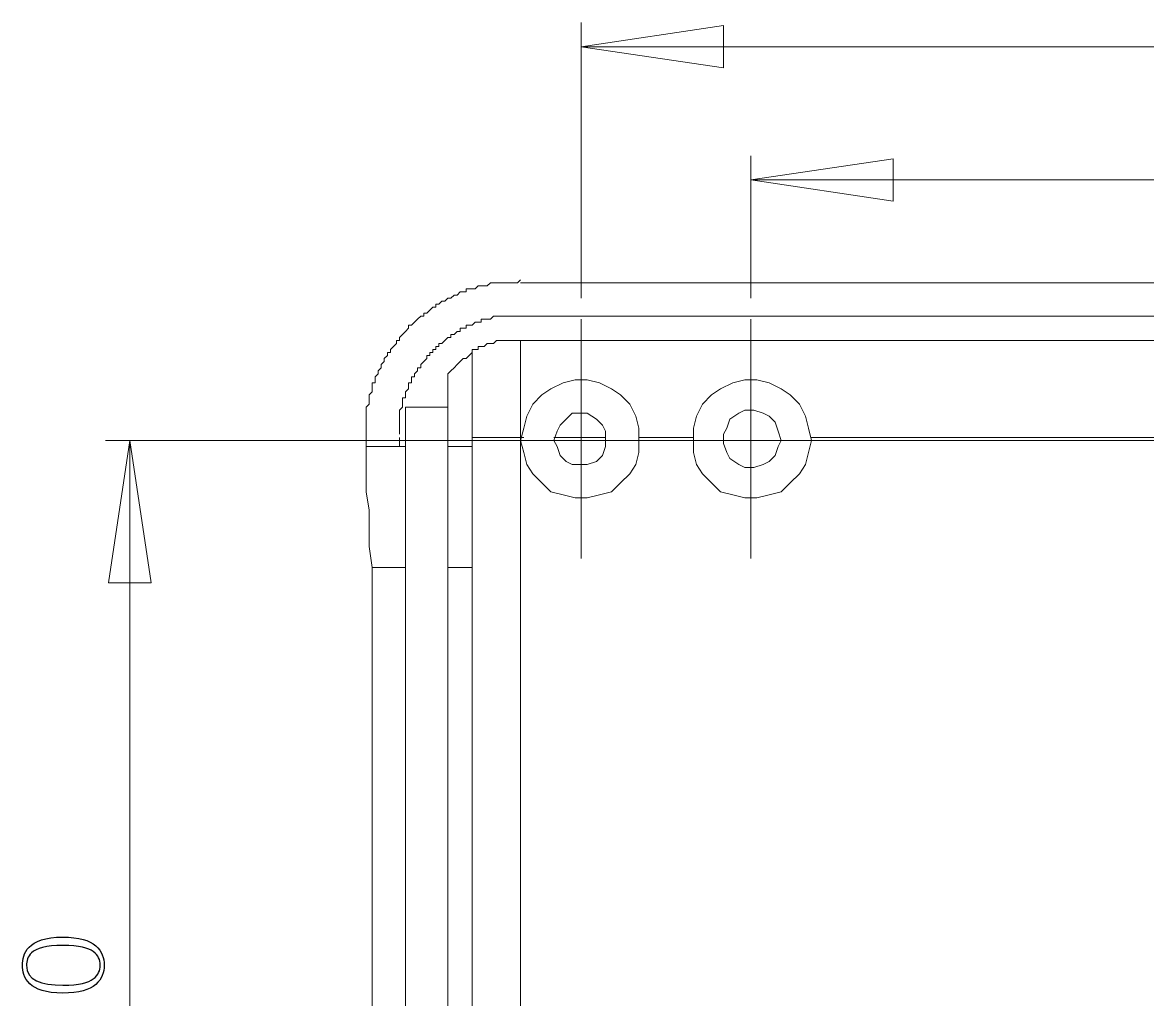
# Model space of a CAD drawing. Header units: millimetres. Extents: x -115 to 130, y -79 to 93.
# Drawn here: x 5.71 to 37.15, y 61.96 to 89.27 of the extents above; entities that cross this region are included whole.
import ezdxf

# ---------------------------------------------------------------- set-up
doc = ezdxf.new("R2010")
doc.units = ezdxf.units.MM
doc.header["$MEASUREMENT"] = 0
doc.layers.add('layer 1', color=7, linetype='Continuous')

msp = doc.modelspace()

# ---------------------------------------------------------------- linework, layer by layer
at = {"layer": 'layer 1', "lineweight": 18}
for points in [[(21.3219, 81.5693), (21.3219, 81.5693), (21.3219, 89.2739), (21.3219, 89.2739)], [(21.3219, 88.5966), (21.3219, 88.5966), (25.3012, 89.1893), (25.3012, 89.1893)], [(25.3012, 89.1893), (25.3012, 89.1893), (25.3012, 88.0039), (25.3012, 88.0039)], [(21.3219, 88.5966), (21.3219, 88.5966), (59.9299, 88.5966), (59.9299, 88.5966)], [(25.3012, 88.0039), (25.3012, 88.0039), (21.3219, 88.5966), (21.3219, 88.5966)], [(26.0632, 81.5693), (26.0632, 81.5693), (26.0632, 85.5486), (26.0632, 85.5486)], [(26.0632, 84.8713), (26.0632, 84.8713), (30.0426, 85.4639), (30.0426, 85.4639)], [(30.0426, 85.4639), (30.0426, 85.4639), (30.0426, 84.2786), (30.0426, 84.2786)], [(30.0426, 84.2786), (30.0426, 84.2786), (26.0632, 84.8713), (26.0632, 84.8713)], [(54.0032, 84.8713), (54.0032, 84.8713), (26.0632, 84.8713), (26.0632, 84.8713)], [(19.6286, 81.9926), (19.6286, 81.9926), (100.1466, 81.9926), (100.1466, 81.9926)], [(100.1466, 81.0613), (100.1466, 81.0613), (19.6286, 81.0613), (19.6286, 81.0613)], [(21.3219, 79.2833), (21.3219, 79.2833), (21.3219, 80.9766), (21.3219, 80.9766)], [(26.0632, 79.2833), (26.0632, 79.2833), (26.0632, 80.9766), (26.0632, 80.9766)], [(100.1466, 80.3839), (100.1466, 80.3839), (19.6286, 80.3839), (19.6286, 80.3839)], [(19.6286, 80.3839), (19.6286, 80.3839), (19.6286, 77.6746), (19.6286, 77.6746)], [(18.2739, 77.4206), (18.2739, 77.4206), (18.2739, 80.0453), (18.2739, 80.0453)], [(17.5966, 79.4526), (17.5966, 79.4526), (17.5966, 77.4206), (17.5966, 77.4206)], [(21.3219, 77.5899), (21.3219, 77.5899), (21.3219, 79.2833), (21.3219, 79.2833)], [(26.0632, 77.5899), (26.0632, 77.5899), (26.0632, 79.2833), (26.0632, 79.2833)], [(16.4112, 78.5213), (16.4112, 78.5213), (16.4112, 77.4206), (16.4112, 77.4206)], [(17.5966, 78.5213), (17.5966, 78.5213), (16.4112, 78.5213), (16.4112, 78.5213)], [(15.3106, 77.4206), (15.3106, 77.4206), (15.3106, 77.6746), (15.3106, 77.6746)], [(16.2419, 77.6746), (16.2419, 77.6746), (16.2419, 77.4206), (16.2419, 77.4206)], [(18.2739, 77.6746), (18.2739, 77.6746), (19.6286, 77.6746), (19.6286, 77.6746)], [(19.6286, 77.6746), (19.6286, 77.6746), (19.7132, 77.6746), (19.7132, 77.6746)], [(19.6286, 77.5899), (19.6286, 77.5899), (19.6286, 77.6746), (19.6286, 77.6746)], [(20.5599, 77.6746), (20.5599, 77.6746), (21.9992, 77.6746), (21.9992, 77.6746)], [(22.9306, 77.6746), (22.9306, 77.6746), (24.4546, 77.6746), (24.4546, 77.6746)], [(27.7566, 77.6746), (27.7566, 77.6746), (52.3099, 77.6746), (52.3099, 77.6746)], [(50.0239, 77.5899), (50.0239, 77.5899), (8.0292, 77.5899), (8.0292, 77.5899)], [(8.1139, 73.6106), (8.1139, 73.6106), (8.7066, 77.5899), (8.7066, 77.5899)], [(8.7066, 77.5899), (8.7066, 77.5899), (8.7066, 40.2519), (8.7066, 40.2519)], [(8.7066, 77.5899), (8.7066, 77.5899), (9.2992, 73.6106), (9.2992, 73.6106)], [(16.2419, 77.4206), (16.2419, 77.4206), (15.3106, 77.4206), (15.3106, 77.4206)], [(15.3106, 76.4046), (15.3106, 76.4046), (15.3106, 77.4206), (15.3106, 77.4206)], [(16.2419, 77.4206), (16.2419, 77.4206), (16.4112, 77.4206), (16.4112, 77.4206)], [(16.4112, 77.4206), (16.4112, 77.4206), (16.4112, 74.0339), (16.4112, 74.0339)], [(18.2739, 77.4206), (18.2739, 77.4206), (17.5966, 77.4206), (17.5966, 77.4206)], [(17.5966, 74.0339), (17.5966, 74.0339), (17.5966, 77.4206), (17.5966, 77.4206)], [(19.6286, 77.5899), (19.6286, 77.5899), (18.0199, 77.5899), (18.0199, 77.5899)], [(18.2739, 77.4206), (18.2739, 77.4206), (18.2739, 74.0339), (18.2739, 74.0339)], [(19.6286, 40.2519), (19.6286, 40.2519), (19.6286, 77.5899), (19.6286, 77.5899)], [(21.3219, 77.5899), (21.3219, 77.5899), (19.6286, 77.5899), (19.6286, 77.5899)], [(21.3219, 77.5899), (21.3219, 77.5899), (22.9306, 77.5899), (22.9306, 77.5899)], [(21.3219, 77.5899), (21.3219, 77.5899), (21.3219, 75.9813), (21.3219, 75.9813)], [(24.4546, 77.5899), (24.4546, 77.5899), (22.7612, 77.5899), (22.7612, 77.5899)], [(22.9306, 77.5899), (22.9306, 77.5899), (24.6239, 77.5899), (24.6239, 77.5899)], [(26.0632, 77.5899), (26.0632, 77.5899), (24.4546, 77.5899), (24.4546, 77.5899)], [(26.0632, 77.5899), (26.0632, 77.5899), (26.0632, 75.9813), (26.0632, 75.9813)], [(26.0632, 77.5899), (26.0632, 77.5899), (27.7566, 77.5899), (27.7566, 77.5899)], [(27.7566, 77.5899), (27.7566, 77.5899), (29.3652, 77.5899), (29.3652, 77.5899)], [(21.3219, 75.9813), (21.3219, 75.9813), (21.3219, 74.2879), (21.3219, 74.2879)], [(26.0632, 75.9813), (26.0632, 75.9813), (26.0632, 74.2879), (26.0632, 74.2879)], [(16.4112, 74.0339), (16.4112, 74.0339), (15.4799, 74.0339), (15.4799, 74.0339)], [(15.4799, 74.0339), (15.4799, 74.0339), (15.4799, 43.8079), (15.4799, 43.8079)], [(16.4112, 43.8079), (16.4112, 43.8079), (16.4112, 74.0339), (16.4112, 74.0339)], [(18.2739, 74.0339), (18.2739, 74.0339), (17.5966, 74.0339), (17.5966, 74.0339)], [(17.5966, 43.8079), (17.5966, 43.8079), (17.5966, 74.0339), (17.5966, 74.0339)], [(18.2739, 74.0339), (18.2739, 74.0339), (18.2739, 43.8079), (18.2739, 43.8079)], [(9.2992, 73.6106), (9.2992, 73.6106), (8.1139, 73.6106), (8.1139, 73.6106)]]:
    msp.add_open_spline(points, degree=3, dxfattribs=at)
for points, knots in [([(15.3106, 77.6746), (15.3106, 77.6746), (15.3106, 78.5213), (15.3106, 78.5213), (15.3106, 78.5213), (15.3106, 78.5213), (15.3952, 78.6059), (15.3952, 78.6059), (15.3952, 78.6059), (15.3952, 78.6059), (15.3952, 78.8599), (15.3952, 78.8599), (15.3952, 78.8599), (15.3952, 78.8599), (15.4799, 78.9446), (15.4799, 78.9446), (15.4799, 78.9446), (15.4799, 78.9446), (15.4799, 79.1986), (15.4799, 79.1986), (15.4799, 79.1986), (15.4799, 79.1986), (15.5646, 79.1986), (15.5646, 79.1986), (15.5646, 79.1986), (15.5646, 79.1986), (15.5646, 79.3679), (15.5646, 79.3679), (15.5646, 79.3679), (15.5646, 79.3679), (15.6492, 79.4526), (15.6492, 79.4526), (15.6492, 79.4526), (15.6492, 79.4526), (15.6492, 79.5373), (15.6492, 79.5373), (15.6492, 79.5373), (15.6492, 79.5373), (15.7339, 79.6219), (15.7339, 79.6219), (15.7339, 79.6219), (15.7339, 79.6219), (15.7339, 79.7066), (15.7339, 79.7066), (15.7339, 79.7066), (15.7339, 79.7066), (15.8186, 79.7913), (15.8186, 79.7913), (15.8186, 79.7913), (15.8186, 79.7913), (15.8186, 79.8759), (15.8186, 79.8759), (15.8186, 79.8759), (15.8186, 79.8759), (15.9032, 79.9606), (15.9032, 79.9606), (15.9032, 79.9606), (15.9032, 79.9606), (15.9032, 80.0453), (15.9032, 80.0453), (15.9032, 80.0453), (15.9032, 80.0453), (15.9879, 80.0453), (15.9879, 80.0453), (15.9879, 80.0453), (15.9879, 80.0453), (15.9879, 80.1299), (15.9879, 80.1299), (15.9879, 80.1299), (15.9879, 80.1299), (16.0726, 80.2146), (16.0726, 80.2146), (16.0726, 80.2146), (16.0726, 80.2146), (16.1572, 80.2993), (16.1572, 80.2993), (16.1572, 80.2993), (16.1572, 80.2993), (16.1572, 80.3839), (16.1572, 80.3839), (16.1572, 80.3839), (16.1572, 80.3839), (16.2419, 80.3839), (16.2419, 80.3839), (16.2419, 80.3839), (16.2419, 80.3839), (16.2419, 80.4686), (16.2419, 80.4686), (16.2419, 80.4686), (16.2419, 80.4686), (16.3266, 80.5533), (16.3266, 80.5533), (16.3266, 80.5533), (16.3266, 80.5533), (16.4112, 80.6379), (16.4112, 80.6379), (16.4112, 80.6379), (16.4112, 80.6379), (16.4959, 80.7226), (16.4959, 80.7226), (16.4959, 80.7226), (16.4959, 80.7226), (16.4959, 80.8073), (16.4959, 80.8073), (16.4959, 80.8073), (16.4959, 80.8073), (16.5806, 80.8073), (16.5806, 80.8073), (16.5806, 80.8073), (16.5806, 80.8073), (16.6652, 80.8919), (16.6652, 80.8919), (16.6652, 80.8919), (16.6652, 80.8919), (16.7499, 80.9766), (16.7499, 80.9766), (16.7499, 80.9766), (16.7499, 80.9766), (16.8346, 81.0613), (16.8346, 81.0613), (16.8346, 81.0613), (16.8346, 81.0613), (16.9192, 81.0613), (16.9192, 81.0613), (16.9192, 81.0613), (16.9192, 81.0613), (16.9192, 81.1459), (16.9192, 81.1459), (16.9192, 81.1459), (16.9192, 81.1459), (17.0039, 81.1459), (17.0039, 81.1459), (17.0039, 81.1459), (17.0039, 81.1459), (17.0886, 81.2306), (17.0886, 81.2306), (17.0886, 81.2306), (17.0886, 81.2306), (17.1732, 81.3153), (17.1732, 81.3153), (17.1732, 81.3153), (17.1732, 81.3153), (17.2579, 81.3153), (17.2579, 81.3153), (17.2579, 81.3153), (17.2579, 81.3153), (17.2579, 81.3999), (17.2579, 81.3999), (17.2579, 81.3999), (17.2579, 81.3999), (17.3426, 81.3999), (17.3426, 81.3999), (17.3426, 81.3999), (17.3426, 81.3999), (17.4272, 81.4846), (17.4272, 81.4846), (17.4272, 81.4846), (17.4272, 81.4846), (17.5119, 81.4846), (17.5119, 81.4846), (17.5119, 81.4846), (17.5119, 81.4846), (17.5966, 81.5693), (17.5966, 81.5693), (17.5966, 81.5693), (17.5966, 81.5693), (17.6812, 81.5693), (17.6812, 81.5693), (17.6812, 81.5693), (17.6812, 81.5693), (17.7659, 81.6539), (17.7659, 81.6539), (17.7659, 81.6539), (17.7659, 81.6539), (17.8506, 81.6539), (17.8506, 81.6539), (17.8506, 81.6539), (17.8506, 81.6539), (17.9352, 81.7386), (17.9352, 81.7386), (17.9352, 81.7386), (17.9352, 81.7386), (18.1046, 81.7386), (18.1046, 81.7386), (18.1046, 81.7386), (18.1046, 81.7386), (18.1046, 81.8233), (18.1046, 81.8233), (18.1046, 81.8233), (18.1046, 81.8233), (18.3586, 81.8233), (18.3586, 81.8233), (18.3586, 81.8233), (18.3586, 81.8233), (18.4432, 81.9079), (18.4432, 81.9079), (18.4432, 81.9079), (18.4432, 81.9079), (18.6972, 81.9079), (18.6972, 81.9079), (18.6972, 81.9079), (18.6972, 81.9079), (18.7819, 81.9926), (18.7819, 81.9926), (18.7819, 81.9926), (18.7819, 81.9926), (19.5439, 81.9926), (19.5439, 81.9926), (19.5439, 81.9926), (19.5439, 81.9926), (19.6286, 82.0773), (19.6286, 82.0773)], [0, 0, 0, 0, 0.0185185, 0.0185185, 0.0185185, 0.0185185, 0.037037, 0.037037, 0.037037, 0.037037, 0.0555556, 0.0555556, 0.0555556, 0.0555556, 0.0740741, 0.0740741, 0.0740741, 0.0740741, 0.0925926, 0.0925926, 0.0925926, 0.0925926, 0.1111111, 0.1111111, 0.1111111, 0.1111111, 0.1296296, 0.1296296, 0.1296296, 0.1296296, 0.1481481, 0.1481481, 0.1481481, 0.1481481, 0.1666667, 0.1666667, 0.1666667, 0.1666667, 0.1851852, 0.1851852, 0.1851852, 0.1851852, 0.2037037, 0.2037037, 0.2037037, 0.2037037, 0.2222222, 0.2222222, 0.2222222, 0.2222222, 0.2407407, 0.2407407, 0.2407407, 0.2407407, 0.2592593, 0.2592593, 0.2592593, 0.2592593, 0.2777778, 0.2777778, 0.2777778, 0.2777778, 0.2962963, 0.2962963, 0.2962963, 0.2962963, 0.3148148, 0.3148148, 0.3148148, 0.3148148, 0.3333333, 0.3333333, 0.3333333, 0.3333333, 0.3518519, 0.3518519, 0.3518519, 0.3518519, 0.3703704, 0.3703704, 0.3703704, 0.3703704, 0.3888889, 0.3888889, 0.3888889, 0.3888889, 0.4074074, 0.4074074, 0.4074074, 0.4074074, 0.4259259, 0.4259259, 0.4259259, 0.4259259, 0.4444444, 0.4444444, 0.4444444, 0.4444444, 0.462963, 0.462963, 0.462963, 0.462963, 0.4814815, 0.4814815, 0.4814815, 0.4814815, 0.5, 0.5, 0.5, 0.5, 0.5185185, 0.5185185, 0.5185185, 0.5185185, 0.537037, 0.537037, 0.537037, 0.537037, 0.5555556, 0.5555556, 0.5555556, 0.5555556, 0.5740741, 0.5740741, 0.5740741, 0.5740741, 0.5925926, 0.5925926, 0.5925926, 0.5925926, 0.6111111, 0.6111111, 0.6111111, 0.6111111, 0.6296296, 0.6296296, 0.6296296, 0.6296296, 0.6481481, 0.6481481, 0.6481481, 0.6481481, 0.6666667, 0.6666667, 0.6666667, 0.6666667, 0.6851852, 0.6851852, 0.6851852, 0.6851852, 0.7037037, 0.7037037, 0.7037037, 0.7037037, 0.7222222, 0.7222222, 0.7222222, 0.7222222, 0.7407407, 0.7407407, 0.7407407, 0.7407407, 0.7592593, 0.7592593, 0.7592593, 0.7592593, 0.7777778, 0.7777778, 0.7777778, 0.7777778, 0.7962963, 0.7962963, 0.7962963, 0.7962963, 0.8148148, 0.8148148, 0.8148148, 0.8148148, 0.8333333, 0.8333333, 0.8333333, 0.8333333, 0.8518519, 0.8518519, 0.8518519, 0.8518519, 0.8703704, 0.8703704, 0.8703704, 0.8703704, 0.8888889, 0.8888889, 0.8888889, 0.8888889, 0.9074074, 0.9074074, 0.9074074, 0.9074074, 0.9259259, 0.9259259, 0.9259259, 0.9259259, 0.9444444, 0.9444444, 0.9444444, 0.9444444, 0.962963, 0.962963, 0.962963, 0.962963, 1, 1, 1, 1]), ([(19.6286, 81.0613), (19.6286, 81.0613), (18.8666, 81.0613), (18.8666, 81.0613), (18.8666, 81.0613), (18.8666, 81.0613), (18.7819, 80.9766), (18.7819, 80.9766), (18.7819, 80.9766), (18.7819, 80.9766), (18.5279, 80.9766), (18.5279, 80.9766), (18.5279, 80.9766), (18.5279, 80.9766), (18.5279, 80.8919), (18.5279, 80.8919), (18.5279, 80.8919), (18.5279, 80.8919), (18.3586, 80.8919), (18.3586, 80.8919), (18.3586, 80.8919), (18.3586, 80.8919), (18.2739, 80.8073), (18.2739, 80.8073), (18.2739, 80.8073), (18.2739, 80.8073), (18.1046, 80.8073), (18.1046, 80.8073), (18.1046, 80.8073), (18.1046, 80.8073), (18.1046, 80.7226), (18.1046, 80.7226), (18.1046, 80.7226), (18.1046, 80.7226), (17.9352, 80.7226), (17.9352, 80.7226), (17.9352, 80.7226), (17.9352, 80.7226), (17.9352, 80.6379), (17.9352, 80.6379), (17.9352, 80.6379), (17.9352, 80.6379), (17.8506, 80.6379), (17.8506, 80.6379), (17.8506, 80.6379), (17.8506, 80.6379), (17.7659, 80.5533), (17.7659, 80.5533), (17.7659, 80.5533), (17.7659, 80.5533), (17.6812, 80.5533), (17.6812, 80.5533), (17.6812, 80.5533), (17.6812, 80.5533), (17.6812, 80.4686), (17.6812, 80.4686), (17.6812, 80.4686), (17.6812, 80.4686), (17.5966, 80.4686), (17.5966, 80.4686), (17.5966, 80.4686), (17.5966, 80.4686), (17.5119, 80.3839), (17.5119, 80.3839), (17.5119, 80.3839), (17.5119, 80.3839), (17.4272, 80.2993), (17.4272, 80.2993), (17.4272, 80.2993), (17.4272, 80.2993), (17.3426, 80.2993), (17.3426, 80.2993), (17.3426, 80.2993), (17.3426, 80.2993), (17.3426, 80.2146), (17.3426, 80.2146), (17.3426, 80.2146), (17.3426, 80.2146), (17.2579, 80.2146), (17.2579, 80.2146), (17.2579, 80.2146), (17.2579, 80.2146), (17.2579, 80.1299), (17.2579, 80.1299), (17.2579, 80.1299), (17.2579, 80.1299), (17.1732, 80.1299), (17.1732, 80.1299), (17.1732, 80.1299), (17.1732, 80.1299), (17.1732, 80.0453), (17.1732, 80.0453), (17.1732, 80.0453), (17.1732, 80.0453), (17.0886, 80.0453), (17.0886, 80.0453), (17.0886, 80.0453), (17.0886, 80.0453), (17.0886, 79.9606), (17.0886, 79.9606), (17.0886, 79.9606), (17.0886, 79.9606), (17.0039, 79.9606), (17.0039, 79.9606), (17.0039, 79.9606), (17.0039, 79.9606), (17.0039, 79.8759), (17.0039, 79.8759), (17.0039, 79.8759), (17.0039, 79.8759), (16.9192, 79.7913), (16.9192, 79.7913), (16.9192, 79.7913), (16.9192, 79.7913), (16.8346, 79.7066), (16.8346, 79.7066), (16.8346, 79.7066), (16.8346, 79.7066), (16.8346, 79.6219), (16.8346, 79.6219), (16.8346, 79.6219), (16.8346, 79.6219), (16.7499, 79.6219), (16.7499, 79.6219), (16.7499, 79.6219), (16.7499, 79.6219), (16.7499, 79.5373), (16.7499, 79.5373), (16.7499, 79.5373), (16.7499, 79.5373), (16.6652, 79.4526), (16.6652, 79.4526), (16.6652, 79.4526), (16.6652, 79.4526), (16.6652, 79.3679), (16.6652, 79.3679), (16.6652, 79.3679), (16.6652, 79.3679), (16.5806, 79.3679), (16.5806, 79.3679), (16.5806, 79.3679), (16.5806, 79.3679), (16.5806, 79.1986), (16.5806, 79.1986), (16.5806, 79.1986), (16.5806, 79.1986), (16.4959, 79.1986), (16.4959, 79.1986), (16.4959, 79.1986), (16.4959, 79.1986), (16.4959, 79.0293), (16.4959, 79.0293), (16.4959, 79.0293), (16.4959, 79.0293), (16.4112, 78.9446), (16.4112, 78.9446), (16.4112, 78.9446), (16.4112, 78.9446), (16.4112, 78.7753), (16.4112, 78.7753), (16.4112, 78.7753), (16.4112, 78.7753), (16.3266, 78.7753), (16.3266, 78.7753), (16.3266, 78.7753), (16.3266, 78.7753), (16.3266, 78.5213), (16.3266, 78.5213), (16.3266, 78.5213), (16.3266, 78.5213), (16.2419, 78.4366), (16.2419, 78.4366), (16.2419, 78.4366), (16.2419, 78.4366), (16.2419, 77.7593), (16.2419, 77.7593)], [0, 0, 0, 0, 0.0222222, 0.0222222, 0.0222222, 0.0222222, 0.0444444, 0.0444444, 0.0444444, 0.0444444, 0.0666667, 0.0666667, 0.0666667, 0.0666667, 0.0888889, 0.0888889, 0.0888889, 0.0888889, 0.1111111, 0.1111111, 0.1111111, 0.1111111, 0.1333333, 0.1333333, 0.1333333, 0.1333333, 0.1555556, 0.1555556, 0.1555556, 0.1555556, 0.1777778, 0.1777778, 0.1777778, 0.1777778, 0.2, 0.2, 0.2, 0.2, 0.2222222, 0.2222222, 0.2222222, 0.2222222, 0.2444444, 0.2444444, 0.2444444, 0.2444444, 0.2666667, 0.2666667, 0.2666667, 0.2666667, 0.2888889, 0.2888889, 0.2888889, 0.2888889, 0.3111111, 0.3111111, 0.3111111, 0.3111111, 0.3333333, 0.3333333, 0.3333333, 0.3333333, 0.3555556, 0.3555556, 0.3555556, 0.3555556, 0.3777778, 0.3777778, 0.3777778, 0.3777778, 0.4, 0.4, 0.4, 0.4, 0.4222222, 0.4222222, 0.4222222, 0.4222222, 0.4444444, 0.4444444, 0.4444444, 0.4444444, 0.4666667, 0.4666667, 0.4666667, 0.4666667, 0.4888889, 0.4888889, 0.4888889, 0.4888889, 0.5111111, 0.5111111, 0.5111111, 0.5111111, 0.5333333, 0.5333333, 0.5333333, 0.5333333, 0.5555556, 0.5555556, 0.5555556, 0.5555556, 0.5777778, 0.5777778, 0.5777778, 0.5777778, 0.6, 0.6, 0.6, 0.6, 0.6222222, 0.6222222, 0.6222222, 0.6222222, 0.6444444, 0.6444444, 0.6444444, 0.6444444, 0.6666667, 0.6666667, 0.6666667, 0.6666667, 0.6888889, 0.6888889, 0.6888889, 0.6888889, 0.7111111, 0.7111111, 0.7111111, 0.7111111, 0.7333333, 0.7333333, 0.7333333, 0.7333333, 0.7555556, 0.7555556, 0.7555556, 0.7555556, 0.7777778, 0.7777778, 0.7777778, 0.7777778, 0.8, 0.8, 0.8, 0.8, 0.8222222, 0.8222222, 0.8222222, 0.8222222, 0.8444444, 0.8444444, 0.8444444, 0.8444444, 0.8666667, 0.8666667, 0.8666667, 0.8666667, 0.8888889, 0.8888889, 0.8888889, 0.8888889, 0.9111111, 0.9111111, 0.9111111, 0.9111111, 0.9333333, 0.9333333, 0.9333333, 0.9333333, 0.9555556, 0.9555556, 0.9555556, 0.9555556, 1, 1, 1, 1]), ([(19.6286, 80.3839), (19.6286, 80.3839), (18.9512, 80.3839), (18.9512, 80.3839), (18.9512, 80.3839), (18.9512, 80.3839), (18.8666, 80.2993), (18.8666, 80.2993), (18.8666, 80.2993), (18.8666, 80.2993), (18.6972, 80.2993), (18.6972, 80.2993), (18.6972, 80.2993), (18.6972, 80.2993), (18.6126, 80.2146), (18.6126, 80.2146), (18.6126, 80.2146), (18.6126, 80.2146), (18.4432, 80.2146), (18.4432, 80.2146), (18.4432, 80.2146), (18.4432, 80.2146), (18.4432, 80.1299), (18.4432, 80.1299), (18.4432, 80.1299), (18.4432, 80.1299), (18.2739, 80.1299), (18.2739, 80.1299), (18.2739, 80.1299), (18.2739, 80.1299), (18.2739, 80.0453), (18.2739, 80.0453)], [0, 0, 0, 0, 0.1111111, 0.1111111, 0.1111111, 0.1111111, 0.2222222, 0.2222222, 0.2222222, 0.2222222, 0.3333333, 0.3333333, 0.3333333, 0.3333333, 0.4444444, 0.4444444, 0.4444444, 0.4444444, 0.5555556, 0.5555556, 0.5555556, 0.5555556, 0.6666667, 0.6666667, 0.6666667, 0.6666667, 0.7777778, 0.7777778, 0.7777778, 0.7777778, 1, 1, 1, 1]), ([(17.5966, 79.4526), (17.5966, 79.4526), (17.6812, 79.5373), (17.6812, 79.5373), (17.6812, 79.5373), (17.6812, 79.5373), (17.7659, 79.6219), (17.7659, 79.6219), (17.7659, 79.6219), (17.7659, 79.6219), (17.8506, 79.7066), (17.8506, 79.7066), (17.8506, 79.7066), (17.8506, 79.7066), (17.9352, 79.7913), (17.9352, 79.7913), (17.9352, 79.7913), (17.9352, 79.7913), (18.0199, 79.8759), (18.0199, 79.8759), (18.0199, 79.8759), (18.0199, 79.8759), (18.1046, 79.8759), (18.1046, 79.8759), (18.1046, 79.8759), (18.1046, 79.8759), (18.1892, 79.9606), (18.1892, 79.9606), (18.1892, 79.9606), (18.1892, 79.9606), (18.2739, 80.0453), (18.2739, 80.0453)], [0, 0, 0, 0, 0.1111111, 0.1111111, 0.1111111, 0.1111111, 0.2222222, 0.2222222, 0.2222222, 0.2222222, 0.3333333, 0.3333333, 0.3333333, 0.3333333, 0.4444444, 0.4444444, 0.4444444, 0.4444444, 0.5555556, 0.5555556, 0.5555556, 0.5555556, 0.6666667, 0.6666667, 0.6666667, 0.6666667, 0.7777778, 0.7777778, 0.7777778, 0.7777778, 1, 1, 1, 1]), ([(22.9306, 77.5899), (22.9306, 77.5899), (22.9306, 77.9286), (22.9306, 77.9286), (22.9306, 77.9286), (22.9306, 77.9286), (22.8459, 78.2673), (22.8459, 78.2673), (22.8459, 78.2673), (22.8459, 78.2673), (22.6766, 78.6059), (22.6766, 78.6059), (22.6766, 78.6059), (22.6766, 78.6059), (22.4226, 78.8599), (22.4226, 78.8599), (22.4226, 78.8599), (22.4226, 78.8599), (22.1686, 79.0293), (22.1686, 79.0293), (22.1686, 79.0293), (22.1686, 79.0293), (21.8299, 79.1986), (21.8299, 79.1986), (21.8299, 79.1986), (21.8299, 79.1986), (21.4912, 79.2833), (21.4912, 79.2833), (21.4912, 79.2833), (21.4912, 79.2833), (21.1526, 79.2833), (21.1526, 79.2833), (21.1526, 79.2833), (21.1526, 79.2833), (20.8139, 79.1986), (20.8139, 79.1986), (20.8139, 79.1986), (20.8139, 79.1986), (20.4752, 79.0293), (20.4752, 79.0293), (20.4752, 79.0293), (20.4752, 79.0293), (20.2212, 78.8599), (20.2212, 78.8599), (20.2212, 78.8599), (20.2212, 78.8599), (19.9672, 78.6059), (19.9672, 78.6059), (19.9672, 78.6059), (19.9672, 78.6059), (19.7979, 78.2673), (19.7979, 78.2673), (19.7979, 78.2673), (19.7979, 78.2673), (19.7132, 77.9286), (19.7132, 77.9286), (19.7132, 77.9286), (19.7132, 77.9286), (19.6286, 77.5899), (19.6286, 77.5899), (19.6286, 77.5899), (19.6286, 77.5899), (19.7132, 77.2513), (19.7132, 77.2513), (19.7132, 77.2513), (19.7132, 77.2513), (19.7979, 76.9126), (19.7979, 76.9126), (19.7979, 76.9126), (19.7979, 76.9126), (19.9672, 76.6586), (19.9672, 76.6586), (19.9672, 76.6586), (19.9672, 76.6586), (20.2212, 76.4046), (20.2212, 76.4046), (20.2212, 76.4046), (20.2212, 76.4046), (20.4752, 76.1506), (20.4752, 76.1506), (20.4752, 76.1506), (20.4752, 76.1506), (20.8139, 76.0659), (20.8139, 76.0659), (20.8139, 76.0659), (20.8139, 76.0659), (21.1526, 75.9813), (21.1526, 75.9813), (21.1526, 75.9813), (21.1526, 75.9813), (21.4912, 75.9813), (21.4912, 75.9813), (21.4912, 75.9813), (21.4912, 75.9813), (21.8299, 76.0659), (21.8299, 76.0659), (21.8299, 76.0659), (21.8299, 76.0659), (22.1686, 76.1506), (22.1686, 76.1506), (22.1686, 76.1506), (22.1686, 76.1506), (22.4226, 76.4046), (22.4226, 76.4046), (22.4226, 76.4046), (22.4226, 76.4046), (22.6766, 76.6586), (22.6766, 76.6586), (22.6766, 76.6586), (22.6766, 76.6586), (22.8459, 76.9126), (22.8459, 76.9126), (22.8459, 76.9126), (22.8459, 76.9126), (22.9306, 77.2513), (22.9306, 77.2513), (22.9306, 77.2513), (22.9306, 77.2513), (22.9306, 77.5899), (22.9306, 77.5899)], [0, 0, 0, 0, 0.0322581, 0.0322581, 0.0322581, 0.0322581, 0.0645161, 0.0645161, 0.0645161, 0.0645161, 0.0967742, 0.0967742, 0.0967742, 0.0967742, 0.1290323, 0.1290323, 0.1290323, 0.1290323, 0.1612903, 0.1612903, 0.1612903, 0.1612903, 0.1935484, 0.1935484, 0.1935484, 0.1935484, 0.2258065, 0.2258065, 0.2258065, 0.2258065, 0.2580645, 0.2580645, 0.2580645, 0.2580645, 0.2903226, 0.2903226, 0.2903226, 0.2903226, 0.3225806, 0.3225806, 0.3225806, 0.3225806, 0.3548387, 0.3548387, 0.3548387, 0.3548387, 0.3870968, 0.3870968, 0.3870968, 0.3870968, 0.4193548, 0.4193548, 0.4193548, 0.4193548, 0.4516129, 0.4516129, 0.4516129, 0.4516129, 0.483871, 0.483871, 0.483871, 0.483871, 0.516129, 0.516129, 0.516129, 0.516129, 0.5483871, 0.5483871, 0.5483871, 0.5483871, 0.5806452, 0.5806452, 0.5806452, 0.5806452, 0.6129032, 0.6129032, 0.6129032, 0.6129032, 0.6451613, 0.6451613, 0.6451613, 0.6451613, 0.6774194, 0.6774194, 0.6774194, 0.6774194, 0.7096774, 0.7096774, 0.7096774, 0.7096774, 0.7419355, 0.7419355, 0.7419355, 0.7419355, 0.7741935, 0.7741935, 0.7741935, 0.7741935, 0.8064516, 0.8064516, 0.8064516, 0.8064516, 0.8387097, 0.8387097, 0.8387097, 0.8387097, 0.8709677, 0.8709677, 0.8709677, 0.8709677, 0.9032258, 0.9032258, 0.9032258, 0.9032258, 0.9354839, 0.9354839, 0.9354839, 0.9354839, 1, 1, 1, 1]), ([(27.7566, 77.5899), (27.7566, 77.5899), (27.6719, 77.9286), (27.6719, 77.9286), (27.6719, 77.9286), (27.6719, 77.9286), (27.5872, 78.2673), (27.5872, 78.2673), (27.5872, 78.2673), (27.5872, 78.2673), (27.4179, 78.6059), (27.4179, 78.6059), (27.4179, 78.6059), (27.4179, 78.6059), (27.1639, 78.8599), (27.1639, 78.8599), (27.1639, 78.8599), (27.1639, 78.8599), (26.9099, 79.0293), (26.9099, 79.0293), (26.9099, 79.0293), (26.9099, 79.0293), (26.5712, 79.1986), (26.5712, 79.1986), (26.5712, 79.1986), (26.5712, 79.1986), (26.2326, 79.2833), (26.2326, 79.2833), (26.2326, 79.2833), (26.2326, 79.2833), (25.8939, 79.2833), (25.8939, 79.2833), (25.8939, 79.2833), (25.8939, 79.2833), (25.5552, 79.1986), (25.5552, 79.1986), (25.5552, 79.1986), (25.5552, 79.1986), (25.2166, 79.0293), (25.2166, 79.0293), (25.2166, 79.0293), (25.2166, 79.0293), (24.9626, 78.8599), (24.9626, 78.8599), (24.9626, 78.8599), (24.9626, 78.8599), (24.7086, 78.6059), (24.7086, 78.6059), (24.7086, 78.6059), (24.7086, 78.6059), (24.5392, 78.2673), (24.5392, 78.2673), (24.5392, 78.2673), (24.5392, 78.2673), (24.4546, 77.9286), (24.4546, 77.9286), (24.4546, 77.9286), (24.4546, 77.9286), (24.4546, 77.2513), (24.4546, 77.2513), (24.4546, 77.2513), (24.4546, 77.2513), (24.5392, 76.9126), (24.5392, 76.9126), (24.5392, 76.9126), (24.5392, 76.9126), (24.7086, 76.6586), (24.7086, 76.6586), (24.7086, 76.6586), (24.7086, 76.6586), (24.9626, 76.4046), (24.9626, 76.4046), (24.9626, 76.4046), (24.9626, 76.4046), (25.2166, 76.1506), (25.2166, 76.1506), (25.2166, 76.1506), (25.2166, 76.1506), (25.5552, 76.0659), (25.5552, 76.0659), (25.5552, 76.0659), (25.5552, 76.0659), (25.8939, 75.9813), (25.8939, 75.9813), (25.8939, 75.9813), (25.8939, 75.9813), (26.2326, 75.9813), (26.2326, 75.9813), (26.2326, 75.9813), (26.2326, 75.9813), (26.5712, 76.0659), (26.5712, 76.0659), (26.5712, 76.0659), (26.5712, 76.0659), (26.9099, 76.1506), (26.9099, 76.1506), (26.9099, 76.1506), (26.9099, 76.1506), (27.1639, 76.4046), (27.1639, 76.4046), (27.1639, 76.4046), (27.1639, 76.4046), (27.4179, 76.6586), (27.4179, 76.6586), (27.4179, 76.6586), (27.4179, 76.6586), (27.5872, 76.9126), (27.5872, 76.9126), (27.5872, 76.9126), (27.5872, 76.9126), (27.6719, 77.2513), (27.6719, 77.2513), (27.6719, 77.2513), (27.6719, 77.2513), (27.7566, 77.5899), (27.7566, 77.5899)], [0, 0, 0, 0, 0.0333333, 0.0333333, 0.0333333, 0.0333333, 0.0666667, 0.0666667, 0.0666667, 0.0666667, 0.1, 0.1, 0.1, 0.1, 0.1333333, 0.1333333, 0.1333333, 0.1333333, 0.1666667, 0.1666667, 0.1666667, 0.1666667, 0.2, 0.2, 0.2, 0.2, 0.2333333, 0.2333333, 0.2333333, 0.2333333, 0.2666667, 0.2666667, 0.2666667, 0.2666667, 0.3, 0.3, 0.3, 0.3, 0.3333333, 0.3333333, 0.3333333, 0.3333333, 0.3666667, 0.3666667, 0.3666667, 0.3666667, 0.4, 0.4, 0.4, 0.4, 0.4333333, 0.4333333, 0.4333333, 0.4333333, 0.4666667, 0.4666667, 0.4666667, 0.4666667, 0.5, 0.5, 0.5, 0.5, 0.5333333, 0.5333333, 0.5333333, 0.5333333, 0.5666667, 0.5666667, 0.5666667, 0.5666667, 0.6, 0.6, 0.6, 0.6, 0.6333333, 0.6333333, 0.6333333, 0.6333333, 0.6666667, 0.6666667, 0.6666667, 0.6666667, 0.7, 0.7, 0.7, 0.7, 0.7333333, 0.7333333, 0.7333333, 0.7333333, 0.7666667, 0.7666667, 0.7666667, 0.7666667, 0.8, 0.8, 0.8, 0.8, 0.8333333, 0.8333333, 0.8333333, 0.8333333, 0.8666667, 0.8666667, 0.8666667, 0.8666667, 0.9, 0.9, 0.9, 0.9, 0.9333333, 0.9333333, 0.9333333, 0.9333333, 1, 1, 1, 1]), ([(21.9992, 77.5899), (21.9992, 77.5899), (21.9992, 77.8439), (21.9992, 77.8439), (21.9992, 77.8439), (21.9992, 77.8439), (21.9146, 78.0133), (21.9146, 78.0133), (21.9146, 78.0133), (21.9146, 78.0133), (21.7452, 78.1826), (21.7452, 78.1826), (21.7452, 78.1826), (21.7452, 78.1826), (21.4912, 78.3519), (21.4912, 78.3519), (21.4912, 78.3519), (21.4912, 78.3519), (21.0679, 78.3519), (21.0679, 78.3519), (21.0679, 78.3519), (21.0679, 78.3519), (20.8986, 78.1826), (20.8986, 78.1826), (20.8986, 78.1826), (20.8986, 78.1826), (20.7292, 78.0133), (20.7292, 78.0133), (20.7292, 78.0133), (20.7292, 78.0133), (20.6446, 77.8439), (20.6446, 77.8439), (20.6446, 77.8439), (20.6446, 77.8439), (20.5599, 77.5899), (20.5599, 77.5899), (20.5599, 77.5899), (20.5599, 77.5899), (20.6446, 77.4206), (20.6446, 77.4206), (20.6446, 77.4206), (20.6446, 77.4206), (20.7292, 77.1666), (20.7292, 77.1666), (20.7292, 77.1666), (20.7292, 77.1666), (20.8986, 76.9973), (20.8986, 76.9973), (20.8986, 76.9973), (20.8986, 76.9973), (21.0679, 76.9126), (21.0679, 76.9126), (21.0679, 76.9126), (21.0679, 76.9126), (21.4912, 76.9126), (21.4912, 76.9126), (21.4912, 76.9126), (21.4912, 76.9126), (21.7452, 76.9973), (21.7452, 76.9973), (21.7452, 76.9973), (21.7452, 76.9973), (21.9146, 77.1666), (21.9146, 77.1666), (21.9146, 77.1666), (21.9146, 77.1666), (21.9992, 77.4206), (21.9992, 77.4206), (21.9992, 77.4206), (21.9992, 77.4206), (21.9992, 77.5899), (21.9992, 77.5899)], [0, 0, 0, 0, 0.0526316, 0.0526316, 0.0526316, 0.0526316, 0.1052632, 0.1052632, 0.1052632, 0.1052632, 0.1578947, 0.1578947, 0.1578947, 0.1578947, 0.2105263, 0.2105263, 0.2105263, 0.2105263, 0.2631579, 0.2631579, 0.2631579, 0.2631579, 0.3157895, 0.3157895, 0.3157895, 0.3157895, 0.3684211, 0.3684211, 0.3684211, 0.3684211, 0.4210526, 0.4210526, 0.4210526, 0.4210526, 0.4736842, 0.4736842, 0.4736842, 0.4736842, 0.5263158, 0.5263158, 0.5263158, 0.5263158, 0.5789474, 0.5789474, 0.5789474, 0.5789474, 0.6315789, 0.6315789, 0.6315789, 0.6315789, 0.6842105, 0.6842105, 0.6842105, 0.6842105, 0.7368421, 0.7368421, 0.7368421, 0.7368421, 0.7894737, 0.7894737, 0.7894737, 0.7894737, 0.8421053, 0.8421053, 0.8421053, 0.8421053, 0.8947368, 0.8947368, 0.8947368, 0.8947368, 1, 1, 1, 1]), ([(26.9099, 77.5899), (26.9099, 77.5899), (26.8252, 77.8439), (26.8252, 77.8439), (26.8252, 77.8439), (26.8252, 77.8439), (26.7406, 78.0979), (26.7406, 78.0979), (26.7406, 78.0979), (26.7406, 78.0979), (26.5712, 78.2673), (26.5712, 78.2673), (26.5712, 78.2673), (26.5712, 78.2673), (26.4019, 78.3519), (26.4019, 78.3519), (26.4019, 78.3519), (26.4019, 78.3519), (26.1479, 78.4366), (26.1479, 78.4366), (26.1479, 78.4366), (26.1479, 78.4366), (25.8939, 78.4366), (25.8939, 78.4366), (25.8939, 78.4366), (25.8939, 78.4366), (25.7246, 78.3519), (25.7246, 78.3519), (25.7246, 78.3519), (25.7246, 78.3519), (25.4706, 78.1826), (25.4706, 78.1826), (25.4706, 78.1826), (25.4706, 78.1826), (25.3859, 77.9286), (25.3859, 77.9286), (25.3859, 77.9286), (25.3859, 77.9286), (25.3012, 77.7593), (25.3012, 77.7593), (25.3012, 77.7593), (25.3012, 77.7593), (25.3012, 77.5053), (25.3012, 77.5053), (25.3012, 77.5053), (25.3012, 77.5053), (25.3859, 77.2513), (25.3859, 77.2513), (25.3859, 77.2513), (25.3859, 77.2513), (25.4706, 77.0819), (25.4706, 77.0819), (25.4706, 77.0819), (25.4706, 77.0819), (25.7246, 76.9126), (25.7246, 76.9126), (25.7246, 76.9126), (25.7246, 76.9126), (25.8939, 76.8279), (25.8939, 76.8279), (25.8939, 76.8279), (25.8939, 76.8279), (26.1479, 76.8279), (26.1479, 76.8279), (26.1479, 76.8279), (26.1479, 76.8279), (26.4019, 76.9126), (26.4019, 76.9126), (26.4019, 76.9126), (26.4019, 76.9126), (26.5712, 76.9973), (26.5712, 76.9973), (26.5712, 76.9973), (26.5712, 76.9973), (26.7406, 77.1666), (26.7406, 77.1666), (26.7406, 77.1666), (26.7406, 77.1666), (26.8252, 77.4206), (26.8252, 77.4206), (26.8252, 77.4206), (26.8252, 77.4206), (26.9099, 77.5899), (26.9099, 77.5899)], [0, 0, 0, 0, 0.0454545, 0.0454545, 0.0454545, 0.0454545, 0.0909091, 0.0909091, 0.0909091, 0.0909091, 0.1363636, 0.1363636, 0.1363636, 0.1363636, 0.1818182, 0.1818182, 0.1818182, 0.1818182, 0.2272727, 0.2272727, 0.2272727, 0.2272727, 0.2727273, 0.2727273, 0.2727273, 0.2727273, 0.3181818, 0.3181818, 0.3181818, 0.3181818, 0.3636364, 0.3636364, 0.3636364, 0.3636364, 0.4090909, 0.4090909, 0.4090909, 0.4090909, 0.4545455, 0.4545455, 0.4545455, 0.4545455, 0.5, 0.5, 0.5, 0.5, 0.5454545, 0.5454545, 0.5454545, 0.5454545, 0.5909091, 0.5909091, 0.5909091, 0.5909091, 0.6363636, 0.6363636, 0.6363636, 0.6363636, 0.6818182, 0.6818182, 0.6818182, 0.6818182, 0.7272727, 0.7272727, 0.7272727, 0.7272727, 0.7727273, 0.7727273, 0.7727273, 0.7727273, 0.8181818, 0.8181818, 0.8181818, 0.8181818, 0.8636364, 0.8636364, 0.8636364, 0.8636364, 0.9090909, 0.9090909, 0.9090909, 0.9090909, 1, 1, 1, 1]), ([(15.4799, 74.0339), (15.4799, 74.0339), (15.3952, 74.6266), (15.3952, 74.6266), (15.3952, 74.6266), (15.3952, 74.6266), (15.3952, 75.6426), (15.3952, 75.6426), (15.3952, 75.6426), (15.3952, 75.6426), (15.3106, 76.1506), (15.3106, 76.1506), (15.3106, 76.1506), (15.3106, 76.1506), (15.3106, 76.4046), (15.3106, 76.4046)], [0, 0, 0, 0, 0.2, 0.2, 0.2, 0.2, 0.4, 0.4, 0.4, 0.4, 0.6, 0.6, 0.6, 0.6, 1, 1, 1, 1])]:
    msp.add_open_spline(points, degree=3, knots=knots, dxfattribs=at)
at = {"layer": 'layer 1'}
for points, knots in [([(7.9903, 62.9179), (7.9903, 63.113), (7.9263, 63.305), (7.7556, 63.4574), (7.7556, 63.4574), (7.5788, 63.6129), (7.2862, 63.7013), (6.8351, 63.7013), (6.8351, 63.7013), (5.8323, 63.7013), (5.7074, 63.2136), (5.7074, 62.9179), (5.7074, 62.9179), (5.7074, 62.5766), (5.8781, 62.1346), (6.8351, 62.1346), (6.8351, 62.1346), (7.2862, 62.1346), (7.5788, 62.223), (7.7556, 62.3784), (7.7556, 62.3784), (7.9263, 62.5339), (7.9903, 62.7137), (7.9903, 62.9179)], [0, 0, 0, 0, 0.1428571, 0.1428571, 0.1428571, 0.1428571, 0.2857143, 0.2857143, 0.2857143, 0.2857143, 0.4285714, 0.4285714, 0.4285714, 0.4285714, 0.5714286, 0.5714286, 0.5714286, 0.5714286, 0.7142857, 0.7142857, 0.7142857, 0.7142857, 1, 1, 1, 1]), ([(5.8171, 62.9149), (5.8171, 63.0277), (5.8506, 63.1587), (5.9604, 63.2624), (5.9604, 63.2624), (6.0945, 63.3782), (6.3535, 63.4696), (6.8382, 63.4696), (6.8382, 63.4696), (7.2923, 63.4696), (7.5484, 63.3995), (7.6855, 63.2959), (7.6855, 63.2959), (7.8257, 63.1923), (7.8806, 63.0673), (7.8806, 62.9149), (7.8806, 62.9149), (7.8806, 62.7655), (7.8257, 62.6375), (7.6855, 62.5339), (7.6855, 62.5339), (7.5484, 62.4303), (7.2923, 62.3571), (6.8382, 62.3571), (6.8382, 62.3571), (6.2225, 62.3571), (5.8171, 62.4943), (5.8171, 62.9149)], [0, 0, 0, 0, 0.125, 0.125, 0.125, 0.125, 0.25, 0.25, 0.25, 0.25, 0.375, 0.375, 0.375, 0.375, 0.5, 0.5, 0.5, 0.5, 0.625, 0.625, 0.625, 0.625, 0.75, 0.75, 0.75, 0.75, 1, 1, 1, 1])]:
    msp.add_open_spline(points, degree=3, knots=knots, dxfattribs=at)

doc.saveas('drawing.dxf')
